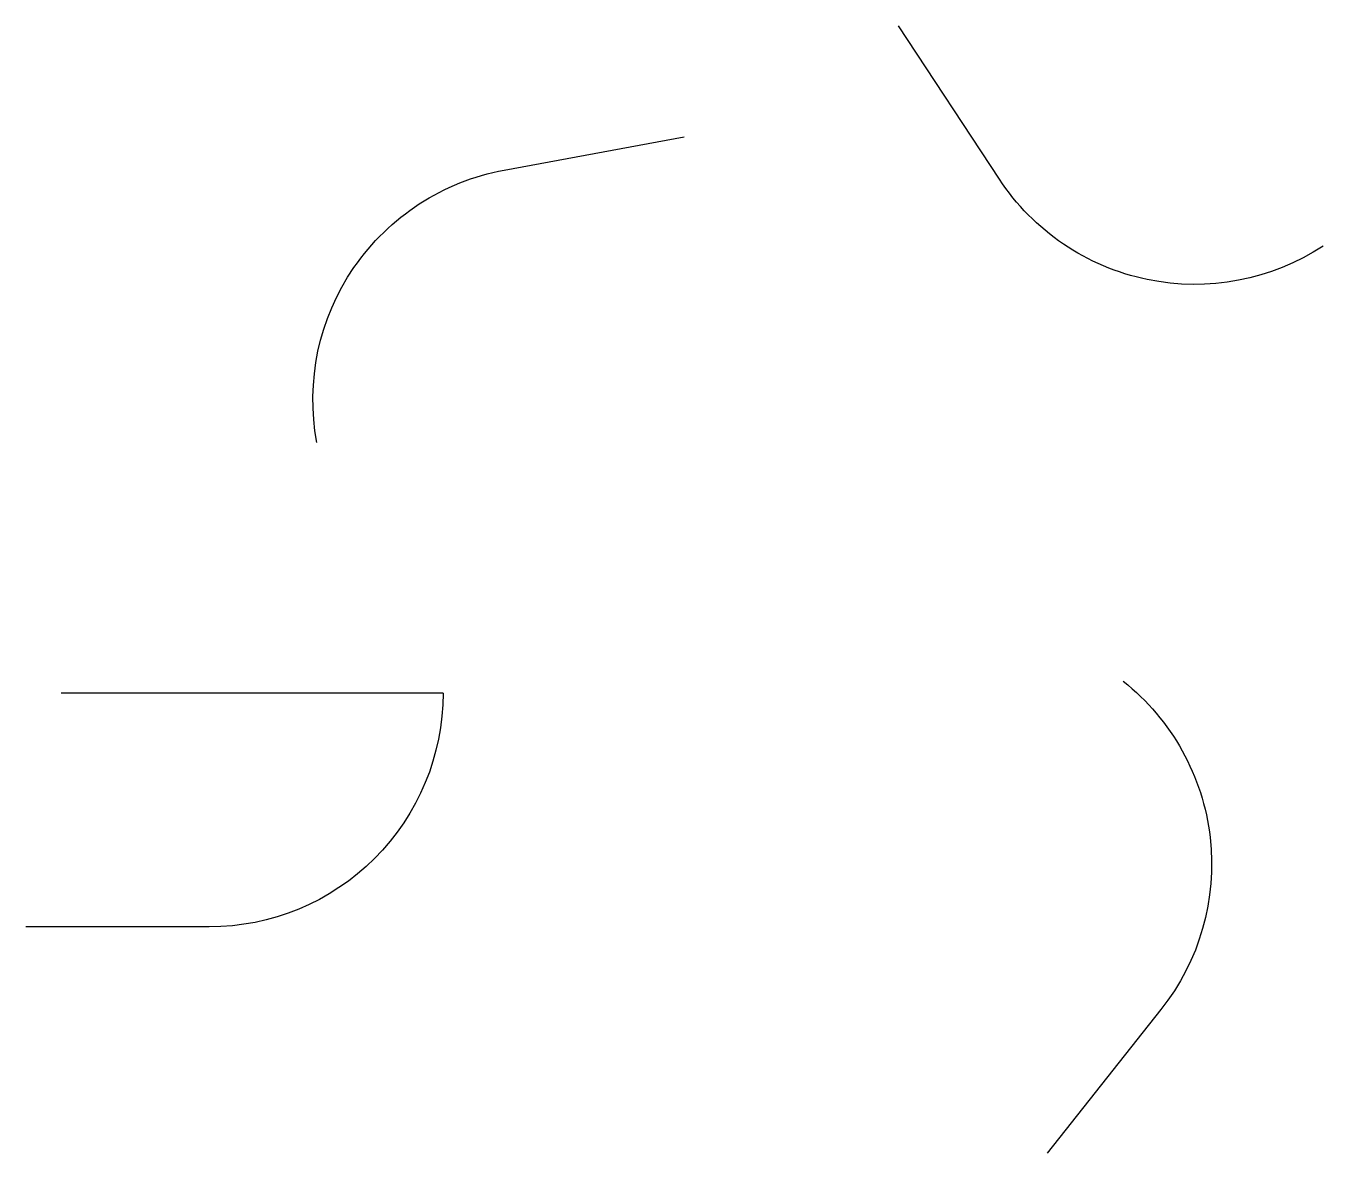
# Model space of a CAD drawing. Header units: inches. Extents: x 102 to 796, y -46 to 557.
import ezdxf

# ---------------------------------------------------------------- set-up
doc = ezdxf.new("R2010")
doc.units = ezdxf.units.IN
doc.header["$MEASUREMENT"] = 0

msp = doc.modelspace()

# ---------------------------------------------------------------- linework, layer by layer
msp.add_line((325, 200), (120.82, 200))
for points in [[(795.58, 439.27, -0.414214), (622.47, 475.08), (568.63, 557.01)], [(257.49, 334.19, -0.414214), (357.62, 479.87), (454.02, 497.74)], [(688.72, 206.39, -0.414214), (708.91, 30.77), (647.96, -46.02)], [(325, 200, -0.414214), (200, 75), (101.96, 75)]]:
    msp.add_lwpolyline(points, format="xyb")

doc.saveas('drawing.dxf')
